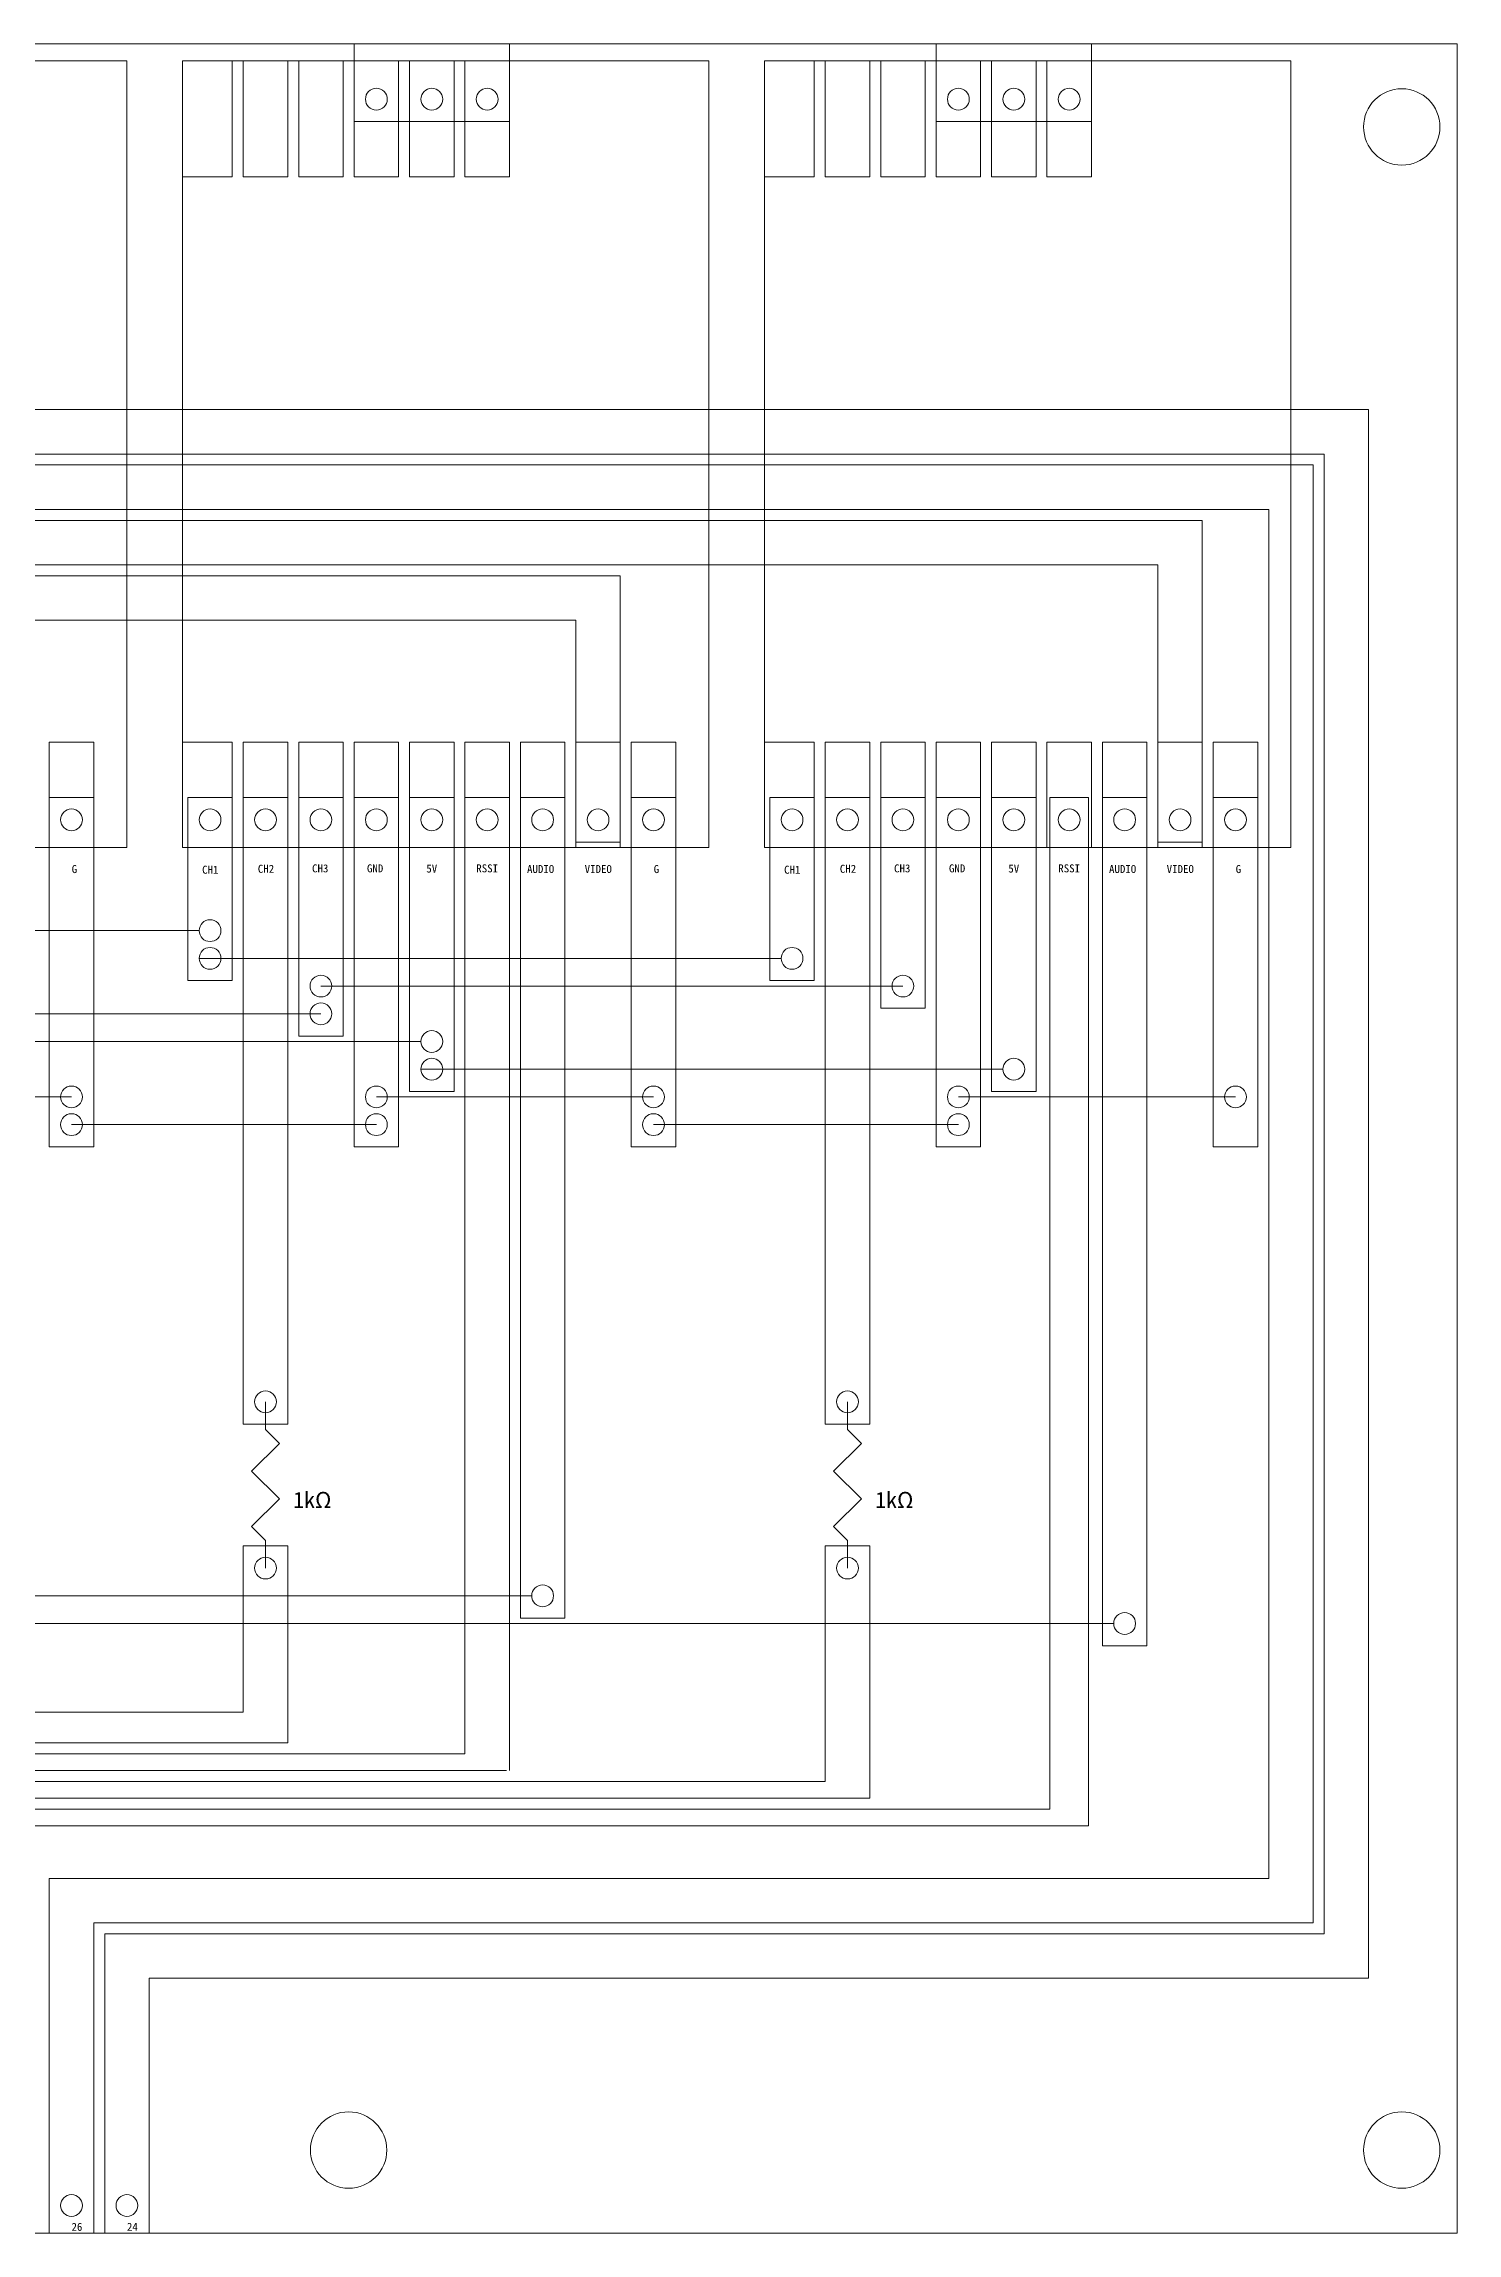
# Model space of a CAD drawing. Units: millimetres at full size, sheet at 2:1. Extents: x -15 to 231, y -75 to 27.
# Drawn here: x 166.3 to 231, y -73.7 to 26.6 of the extents above; entities that cross this region are included whole.
import ezdxf
from ezdxf.enums import TextEntityAlignment as Align

# ---------------------------------------------------------------- set-up
doc = ezdxf.new("R2010")
doc.units = ezdxf.units.MM
doc.header["$LTSCALE"] = 0.5
for name, color, linetype, lineweight in [('0-1_16', 7, 'Continuous', 9), ('0-3_18', 1, 'Continuous', 9), ('0-4_19', 3, 'Continuous', 9)]:
    doc.layers.add(name, color=color, linetype=linetype, lineweight=lineweight)
doc.styles.add('ＭＳ ゴシック', font='')
doc.styles.get('ＭＳ ゴシック').set_extended_font_data('MS Gothic')

msp = doc.modelspace()

# ---------------------------------------------------------------- linework, layer by layer
at = {"layer": '0-1_16'}
for p, q in [((145.9417, 25.8242), (170.0717, 25.8242)), ((170.0717, -10.2258), (170.0717, 25.8242)), ((172.6117, -10.2258), (172.6117, 25.8242)), ((172.6117, 25.8242), (196.7417, 25.8242)), ((174.9017, 25.8242), (174.9017, 20.5042)), ((175.4017, 25.8242), (175.4017, 20.5042)), ((177.4417, 25.8242), (177.4417, 20.5042)), ((177.9417, 25.8242), (177.9417, 20.5042)), ((179.9817, 25.8242), (179.9817, 20.5042)), ((182.5217, 25.8242), (182.5217, 20.5042)), ((185.0617, 25.8242), (185.0617, 20.5042)), ((187.6017, 25.8242), (187.6017, 20.5042)), ((196.7417, -10.2258), (196.7417, 25.8242)), ((199.2817, -10.2258), (199.2817, 25.8242)), ((199.2817, 25.8242), (223.4117, 25.8242)), ((201.5717, 25.8242), (201.5717, 20.5042)), ((202.0717, 25.8242), (202.0717, 20.5042)), ((204.1117, 25.8242), (204.1117, 20.5042)), ((204.6117, 25.8242), (204.6117, 20.5042)), ((206.6517, 25.8242), (206.6517, 20.5042)), ((209.1917, 25.8242), (209.1917, 20.5042)), ((211.7317, 25.8242), (211.7317, 20.5042)), ((214.2717, 25.8242), (214.2717, 20.5042)), ((223.4117, -10.2258), (223.4117, 25.8242)), ((172.6117, 20.5042), (174.9017, 20.5042)), ((175.4017, 20.5042), (177.4417, 20.5042)), ((177.9417, 20.5042), (179.9817, 20.5042)), ((199.2817, 20.5042), (201.5717, 20.5042)), ((202.0717, 20.5042), (204.1117, 20.5042)), ((204.6117, 20.5042), (206.6517, 20.5042)), ((166.5117, -5.3958), (168.5517, -5.3958)), ((166.5117, -5.3958), (166.5117, -10.2258)), ((168.5517, -5.3958), (168.5517, -10.2258)), ((172.6117, -5.3958), (174.9017, -5.3958)), ((174.9017, -5.3958), (174.9017, -10.2258)), ((175.4017, -5.3958), (177.4417, -5.3958)), ((175.4017, -5.3958), (175.4017, -10.2258)), ((177.4417, -5.3958), (177.4417, -10.2258)), ((177.9417, -5.3958), (179.9817, -5.3958)), ((177.9417, -5.3958), (177.9417, -10.2258)), ((179.9817, -5.3958), (179.9817, -10.2258)), ((180.4817, -5.3958), (182.5217, -5.3958)), ((180.4817, -5.3958), (180.4817, -10.2258)), ((182.5217, -5.3958), (182.5217, -10.2258)), ((183.0217, -5.3958), (185.0617, -5.3958)), ((183.0217, -5.3958), (183.0217, -10.2258)), ((185.0617, -5.3958), (185.0617, -10.2258)), ((185.5617, -5.3958), (187.6017, -5.3958)), ((185.5617, -5.3958), (185.5617, -10.2258)), ((187.6017, -5.3958), (187.6017, -10.2258)), ((188.1017, -5.3958), (190.1417, -5.3958)), ((188.1017, -5.3958), (188.1017, -10.2258)), ((190.1417, -5.3958), (190.1417, -10.2258)), ((190.6417, -5.3958), (192.6817, -5.3958)), ((190.6417, -5.3958), (190.6417, -10.2258)), ((192.6817, -5.3958), (192.6817, -10.2258)), ((193.1817, -5.3958), (195.2217, -5.3958)), ((193.1817, -5.3958), (193.1817, -10.2258)), ((195.2217, -5.3958), (195.2217, -10.2258)), ((199.2817, -5.3958), (201.5717, -5.3958)), ((201.5717, -5.3958), (201.5717, -10.2258)), ((202.0717, -5.3958), (204.1117, -5.3958)), ((202.0717, -5.3958), (202.0717, -10.2258)), ((204.1117, -5.3958), (204.1117, -10.2258)), ((204.6117, -5.3958), (206.6517, -5.3958)), ((204.6117, -5.3958), (204.6117, -10.2258)), ((206.6517, -5.3958), (206.6517, -10.2258)), ((207.1517, -5.3958), (209.1917, -5.3958)), ((207.1517, -5.3958), (207.1517, -10.2258)), ((209.1917, -5.3958), (209.1917, -10.2258)), ((209.6917, -5.3958), (211.7317, -5.3958)), ((209.6917, -5.3958), (209.6917, -10.2258)), ((211.7317, -5.3958), (211.7317, -10.2258)), ((212.2317, -5.3958), (214.2717, -5.3958)), ((212.2317, -5.3958), (212.2317, -10.2258)), ((214.2717, -5.3958), (214.2717, -10.2258)), ((214.7717, -5.3958), (216.8117, -5.3958)), ((214.7717, -5.3958), (214.7717, -10.2258)), ((216.8117, -5.3958), (216.8117, -10.2258)), ((217.3117, -5.3958), (219.3517, -5.3958)), ((217.3117, -5.3958), (217.3117, -10.2258)), ((219.3517, -5.3958), (219.3517, -10.2258)), ((219.8517, -5.3958), (221.8917, -5.3958)), ((219.8517, -5.3958), (219.8517, -10.2258)), ((221.8917, -5.3958), (221.8917, -10.2258)), ((145.9417, -10.2258), (170.0717, -10.2258)), ((172.6117, -10.2258), (196.7417, -10.2258)), ((199.2817, -10.2258), (223.4117, -10.2258))]:
    msp.add_line(p, q, dxfattribs=at)
at = {"layer": '0-1_16', "color": 4}
for p, q in [((176.4217, -35.6258), (176.4217, -36.8958)), ((203.0917, -35.6258), (203.0917, -36.8958)), ((175.7867, -41.3408), (176.4217, -41.9758)), ((176.4217, -43.2458), (176.4217, -41.9758)), ((203.0917, -43.2458), (203.0917, -41.9758))]:
    msp.add_line(p, q, dxfattribs=at)
at = {"layer": '0-1_16'}
for points in [[(180.4817, 25.8242), (180.4817, 20.5042), (182.5217, 20.5042)], [(183.0217, 25.8242), (183.0217, 20.5042), (185.0617, 20.5042)], [(185.5617, 25.8242), (185.5617, 20.5042), (187.6017, 20.5042)], [(207.1517, 25.8242), (207.1517, 20.5042), (209.1917, 20.5042)], [(209.6917, 25.8242), (209.6917, 20.5042), (211.7317, 20.5042)], [(212.2317, 25.8242), (212.2317, 20.5042), (214.2717, 20.5042)]]:
    msp.add_lwpolyline(points, dxfattribs=at)
at = {"layer": '0-1_16', "color": 4}
for points in [[(176.4217, -36.8958), (177.0567, -37.5308), (175.7867, -38.8008), (177.0567, -40.0708), (175.7867, -41.3408)], [(203.0917, -36.8958), (203.7267, -37.5308), (202.4567, -38.8008), (203.7267, -40.0708), (202.4567, -41.3408), (203.0917, -41.9758)]]:
    msp.add_lwpolyline(points, dxfattribs=at)
at = {"layer": '0-1_16'}
for centre in [(181.5017, 24.0642), (184.0417, 24.0642), (186.5817, 24.0642), (208.1717, 24.0642), (210.7117, 24.0642), (213.2517, 24.0642), (167.5317, -8.9558), (173.8817, -8.9558), (176.4217, -8.9558), (178.9617, -8.9558), (181.5017, -8.9558), (184.0417, -8.9558), (186.5817, -8.9558), (189.1217, -8.9558), (191.6617, -8.9558), (194.2017, -8.9558), (200.5517, -8.9558), (203.0917, -8.9558), (205.6317, -8.9558), (208.1717, -8.9558), (210.7117, -8.9558), (213.2517, -8.9558), (215.7917, -8.9558), (218.3317, -8.9558), (220.8717, -8.9558)]:
    msp.add_circle(centre, 0.5, dxfattribs=at)
at = {"layer": '0-3_18'}
for p, q in [((231.0317, 26.6042), (-15.3483, 26.6042)), ((180.4817, 26.6042), (180.4817, 23.0442)), ((187.6017, 26.6042), (187.6017, 23.0442)), ((207.1517, 26.6042), (207.1517, 23.0442)), ((214.2717, 26.6042), (214.2717, 23.0442)), ((231.0317, 26.6042), (231.0317, -73.7258)), ((180.4817, 23.0442), (187.6017, 23.0442)), ((207.1517, 23.0442), (214.2717, 23.0442)), ((-15.0983, 9.8442), (226.9717, 9.8442)), ((226.9717, 9.8442), (226.9717, -62.0458)), ((-14.3283, 7.8042), (224.9317, 7.8042)), ((-13.8283, 7.3042), (224.4317, 7.3042)), ((224.4317, 7.3042), (224.4317, -59.5058)), ((224.9317, 7.8042), (224.9317, -60.0058)), ((-13.0583, 5.2642), (222.3917, 5.2642)), ((222.3917, 5.2642), (222.3917, -57.4658)), ((108.0917, 4.7642), (219.3517, 4.7642)), ((219.3517, 4.7642), (219.3517, -9.9758)), ((110.1317, 2.7242), (217.3117, 2.7242)), ((110.6317, 2.2242), (192.6817, 2.2242)), ((192.6817, 2.2242), (192.6817, -9.9758)), ((217.3117, 2.7242), (217.3117, -9.9758)), ((112.6717, 0.1842), (190.6417, 0.1842)), ((190.6417, 0.1842), (190.6417, -9.9758)), ((166.5117, -7.9358), (168.5517, -7.9358)), ((166.5117, -7.9358), (166.5117, -23.9458)), ((168.5517, -7.9358), (168.5517, -23.9458)), ((172.8617, -7.9358), (172.8617, -16.3258)), ((174.9017, -7.9358), (172.8617, -7.9358)), ((174.9017, -7.9358), (174.9017, -16.3258)), ((175.4017, -7.9358), (177.4417, -7.9358)), ((175.4017, -7.9358), (175.4017, -36.6458)), ((177.4417, -7.9358), (177.4417, -36.6458)), ((177.9417, -7.9358), (179.9817, -7.9358)), ((177.9417, -7.9358), (177.9417, -18.8658)), ((179.9817, -7.9358), (179.9817, -18.8658)), ((180.4817, -7.9358), (180.4817, -23.9458)), ((180.4817, -7.9358), (182.5217, -7.9358)), ((182.5217, -7.9358), (182.5217, -23.9458)), ((183.0217, -7.9358), (185.0617, -7.9358)), ((183.0217, -7.9358), (183.0217, -21.4058)), ((185.0617, -7.9358), (185.0617, -21.4058)), ((185.5617, -7.9358), (187.6017, -7.9358)), ((185.5617, -7.9358), (185.5617, -51.7508)), ((187.6017, -7.9358), (187.6017, -52.5208)), ((188.1017, -7.9358), (190.1417, -7.9358)), ((188.1017, -7.9358), (188.1017, -45.5358)), ((190.1417, -7.9358), (190.1417, -45.5358)), ((193.1817, -7.9358), (193.1817, -23.9458)), ((193.1817, -7.9358), (195.2217, -7.9358)), ((195.2217, -7.9358), (195.2217, -23.9458)), ((202.0717, -7.9358), (204.1117, -7.9358)), ((202.0717, -7.9358), (202.0717, -36.6458)), ((204.1117, -7.9358), (204.1117, -36.6458)), ((204.6117, -7.9358), (206.6517, -7.9358)), ((204.6117, -7.9358), (204.6117, -17.5958)), ((206.6517, -7.9358), (206.6517, -17.5958)), ((207.1517, -7.9358), (207.1517, -23.9458)), ((207.1517, -7.9358), (209.1917, -7.9358)), ((209.1917, -7.9358), (209.1917, -23.9458)), ((209.6917, -7.9358), (211.7317, -7.9358)), ((209.6917, -7.9358), (209.6917, -21.4058)), ((211.7317, -7.9358), (211.7317, -21.4058)), ((212.3667, -7.9358), (212.3667, -54.2908)), ((214.1367, -7.9358), (212.3667, -7.9358)), ((214.1367, -7.9358), (214.1367, -55.0608)), ((219.8517, -7.9358), (219.8517, -23.9458)), ((219.8517, -7.9358), (221.8917, -7.9358)), ((221.8917, -7.9358), (221.8917, -23.9458)), ((190.6417, -9.9758), (192.6817, -9.9758)), ((217.3117, -9.9758), (219.3517, -9.9758)), ((172.8617, -16.3258), (174.9017, -16.3258)), ((204.6117, -17.5958), (206.6517, -17.5958)), ((177.9417, -18.8658), (179.9817, -18.8658)), ((183.0217, -21.4058), (185.0617, -21.4058)), ((209.6917, -21.4058), (211.7317, -21.4058)), ((166.5117, -23.9458), (168.5517, -23.9458)), ((180.4817, -23.9458), (182.5217, -23.9458)), ((193.1817, -23.9458), (195.2217, -23.9458)), ((207.1517, -23.9458), (209.1917, -23.9458)), ((219.8517, -23.9458), (221.8917, -23.9458)), ((175.4017, -36.6458), (177.4417, -36.6458)), ((202.0717, -36.6458), (204.1117, -36.6458)), ((175.4017, -42.2258), (175.4017, -49.8458)), ((202.0717, -42.2258), (204.1117, -42.2258)), ((202.0717, -42.2258), (202.0717, -53.0208)), ((204.1117, -53.7908), (204.1117, -42.2258)), ((188.1017, -45.5358), (190.1417, -45.5358)), ((115.7117, -49.8458), (175.4017, -49.8458)), ((117.7517, -51.2508), (177.4417, -51.2508)), ((118.2517, -51.7508), (185.5617, -51.7508)), ((120.2917, -52.5208), (187.4667, -52.5208)), ((120.7917, -53.0208), (202.0717, -53.0208)), ((122.8317, -53.7908), (204.1117, -53.7908)), ((123.4667, -54.2908), (212.3667, -54.2908)), ((125.2367, -55.0608), (214.1367, -55.0608)), ((166.5117, -57.4658), (166.5117, -73.7258)), ((166.5117, -57.4658), (222.3917, -57.4658)), ((168.5517, -59.5058), (224.4317, -59.5058)), ((168.5517, -59.5058), (168.5517, -73.7258)), ((169.0517, -60.0058), (169.0517, -73.7258)), ((169.0517, -60.0058), (224.9317, -60.0058)), ((171.0917, -62.0458), (171.0917, -73.7258)), ((171.0917, -62.0458), (226.9717, -62.0458)), ((231.0317, -73.7258), (-15.3483, -73.7258))]:
    msp.add_line(p, q, dxfattribs=at)
for points in [[(199.5317, -7.9358), (201.5717, -7.9358), (201.5717, -16.3258)], [(199.5317, -7.9358), (199.5317, -16.3258), (201.5717, -16.3258)], [(214.7717, -7.9358), (216.8117, -7.9358), (216.8117, -46.8058)], [(214.7717, -7.9358), (214.7717, -46.8058), (216.8117, -46.8058)], [(175.4017, -42.2258), (177.4417, -42.2258), (177.4417, -51.2508)]]:
    msp.add_lwpolyline(points, dxfattribs=at)
for centre, radius in [((181.5017, 24.0642), 0.5), ((184.0417, 24.0642), 0.5), ((186.5817, 24.0642), 0.5), ((208.1717, 24.0642), 0.5), ((210.7117, 24.0642), 0.5), ((213.2517, 24.0642), 0.5), ((228.4917, 22.7942), 1.75), ((167.5317, -8.9558), 0.5), ((167.5317, -8.9558), 0.5), ((173.8817, -8.9558), 0.5), ((173.8817, -8.9558), 0.5), ((176.4217, -8.9558), 0.5), ((176.4217, -8.9558), 0.5), ((178.9617, -8.9558), 0.5), ((178.9617, -8.9558), 0.5), ((181.5017, -8.9558), 0.5), ((181.5017, -8.9558), 0.5), ((184.0417, -8.9558), 0.5), ((184.0417, -8.9558), 0.5), ((186.5817, -8.9558), 0.5), ((186.5817, -8.9558), 0.5), ((189.1217, -8.9558), 0.5), ((189.1217, -8.9558), 0.5), ((191.6617, -8.9558), 0.5), ((194.2017, -8.9558), 0.5), ((200.5517, -8.9558), 0.5), ((203.0917, -8.9558), 0.5), ((205.6317, -8.9558), 0.5), ((208.1717, -8.9558), 0.5), ((210.7117, -8.9558), 0.5), ((213.2517, -8.9558), 0.5), ((215.7917, -8.9558), 0.5), ((218.3317, -8.9558), 0.5), ((220.8717, -8.9558), 0.5), ((173.8817, -14.0358), 0.5), ((173.8817, -15.3058), 0.5), ((200.5517, -15.3058), 0.5), ((178.9617, -16.5758), 0.5), ((205.6317, -16.5758), 0.5), ((178.9617, -17.8458), 0.5), ((184.0417, -19.1158), 0.5), ((184.0417, -20.3858), 0.5), ((210.7117, -20.3858), 0.5), ((167.5317, -21.6558), 0.5), ((181.5017, -21.6558), 0.5), ((194.2017, -21.6558), 0.5), ((208.1717, -21.6558), 0.5), ((220.8717, -21.6558), 0.5), ((167.5317, -22.9258), 0.5), ((181.5017, -22.9258), 0.5), ((194.2017, -22.9258), 0.5), ((208.1717, -22.9258), 0.5), ((176.4217, -35.6258), 0.5), ((203.0917, -35.6258), 0.5), ((176.4217, -43.2458), 0.5), ((203.0917, -43.2458), 0.5), ((189.1217, -44.5158), 0.5), ((215.7917, -45.7858), 0.5), ((180.2317, -69.9158), 1.75), ((228.4917, -69.9158), 1.75), ((167.5317, -72.4558), 0.5), ((170.0717, -72.4558), 0.5)]:
    msp.add_circle(centre, radius, dxfattribs=at)
at = {"layer": '0-4_19'}
for p, q in [((146.7117, -14.0358), (173.3817, -14.0358)), ((173.3817, -15.3058), (200.0517, -15.3058)), ((178.9617, -16.5758), (205.6317, -16.5758)), ((152.2917, -17.8458), (178.9617, -17.8458)), ((183.5417, -19.1158), (156.8717, -19.1158)), ((210.2117, -20.3858), (183.5417, -20.3858)), ((154.8317, -21.6558), (167.5317, -21.6558)), ((181.5017, -21.6558), (194.2017, -21.6558)), ((208.1717, -21.6558), (220.8717, -21.6558)), ((167.5317, -22.9258), (181.5017, -22.9258)), ((194.2017, -22.9258), (208.1717, -22.9258)), ((188.6217, -44.5158), (67.9717, -44.5158)), ((65.4317, -45.7858), (215.2917, -45.7858))]:
    msp.add_line(p, q, dxfattribs=at)

# ---------------------------------------------------------------- texts
at = {"layer": '0-1_16', "style": 'ＭＳ ゴシック'}
for s, height, p in [('G', 0.3666, (167.5405, -11.5072)), ('CH2', 0.3666, (176.0702, -11.4951)), ('CH3', 0.3666, (178.5558, -11.4755)), ('GND', 0.3666, (181.0707, -11.4755)), ('5V', 0.3666, (183.7911, -11.4853)), ('RSSI', 0.3666, (186.081, -11.4755)), ('AUDIO', 0.3666, (188.4057, -11.5053)), ('VIDEO', 0.3666, (191.0478, -11.5053)), ('G', 0.3666, (194.2105, -11.5072)), ('CH2', 0.3666, (202.7402, -11.4951)), ('CH3', 0.3666, (205.2258, -11.4755)), ('GND', 0.3666, (207.7407, -11.4755)), ('5V', 0.3666, (210.4611, -11.4853)), ('RSSI', 0.3666, (212.751, -11.4755)), ('AUDIO', 0.3666, (215.0757, -11.5053)), ('VIDEO', 0.3666, (217.7178, -11.5053)), ('G', 0.3666, (220.8805, -11.5072)), ('CH1', 0.3666, (173.5174, -11.5379)), ('CH1', 0.3666, (200.1874, -11.5379)), ('1kΩ', 0.7331, (177.6917, -40.7058)), ('1kΩ', 0.7331, (204.3617, -40.7058)), ('26', 0.3666, (167.5317, -73.7258)), ('24', 0.3666, (170.0717, -73.7258))]:
    msp.add_text(s, height=height, dxfattribs=at).set_placement(p, align=Align.BOTTOM_LEFT)

doc.saveas('drawing.dxf')
